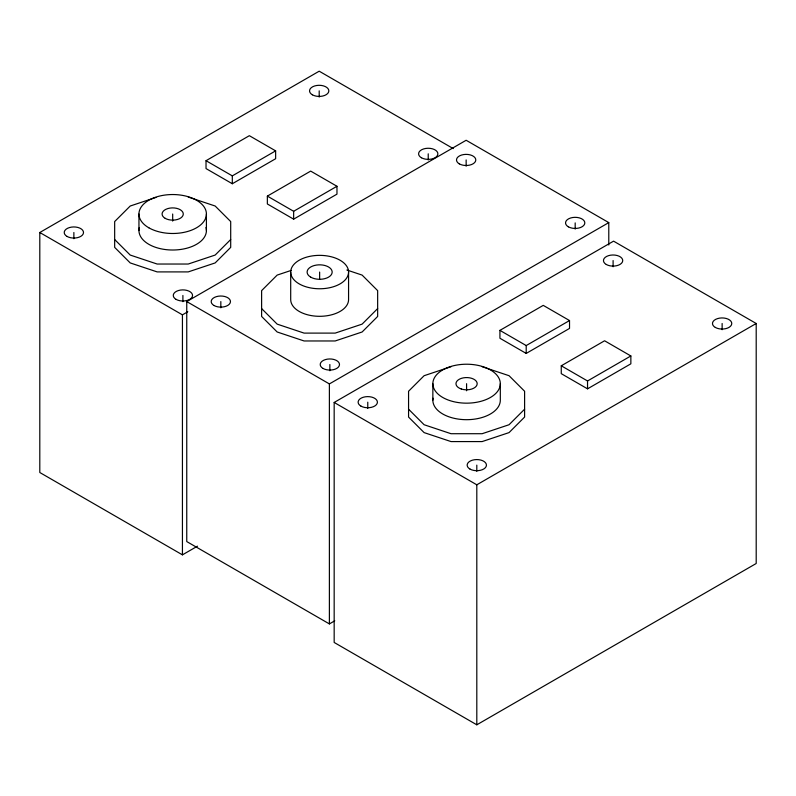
<?xml version="1.0" encoding="UTF-8"?>
<svg xmlns="http://www.w3.org/2000/svg" width="796" height="796" viewBox="0 0 796 796"><rect width="100%" height="100%" fill="white"/><g stroke="black" fill="none" stroke-linecap="round" stroke-linejoin="round"><path stroke-width="1.19" d="M453.242 148.593L319.196 71.192L39.8 232.502L39.8 472.506L182.433 554.852L197.478 546.165M73.869 238.72L73.869 232.502M138.952 230.541L138.952 214.015M172.682 221.099L172.682 214.015M182.433 554.852L182.433 314.848L187.806 311.743M182.901 301.674L182.901 295.455M206.025 160.702L206.025 168.573L232.313 183.747L275.635 158.732L275.635 150.862L249.347 135.688L206.025 160.702L232.313 175.876L275.635 150.862M206.413 230.541L206.413 214.015M232.313 183.747L232.313 175.876M267.356 196.114L267.356 203.975L293.644 219.159L336.967 194.144L336.967 186.274L310.679 171.1L267.356 196.114L293.644 211.288L336.967 186.274M293.644 219.159L293.644 211.288M319.196 97.082L319.196 90.863M428.228 160.036L428.228 153.817M230.701 239.516L215.159 255.058L188.224 264.033L157.14 264.033L130.216 255.058L114.664 239.516M377.652 308.579L362.11 324.131L335.186 333.106L304.092 333.106L277.167 324.131L261.615 308.579M524.604 409.194L509.052 424.736L482.127 433.711L451.034 433.711L424.109 424.736L408.567 409.194M334.758 620.81L329.385 623.915L186.752 541.569L186.752 301.575L466.148 140.265L608.781 222.611L608.781 244.999M186.752 301.575L329.385 383.921L608.781 222.611M334.171 402.458L613.567 241.148L756.2 323.494L756.2 563.498L476.804 724.808L334.171 642.462L334.171 402.458L476.804 484.804L756.2 323.494M499.928 330.38L543.25 305.375L569.528 320.549L569.528 328.42L526.206 353.424L499.928 338.25L499.928 330.38L526.206 345.564L569.528 320.549M561.26 365.792L604.582 340.778L630.86 355.961L630.86 363.822L587.538 388.836L561.26 373.662L561.26 365.792L587.538 380.966L630.86 355.961M155.966 197.428L130.216 206.015L114.664 221.557L114.664 247.377L130.216 262.929L157.14 271.904L188.224 271.904L215.159 262.929L230.701 247.377L230.701 221.557L215.159 206.015L188.224 197.04M291.217 270.401L277.167 275.088L261.615 290.63L261.615 316.45L277.167 331.992L304.092 340.967L335.186 340.967L362.11 331.992L377.652 316.45L377.652 290.63L362.11 275.088L346.887 270.013M451.034 366.717L424.109 375.702L408.567 391.244L408.567 417.064L424.109 432.606L451.034 441.581L482.127 441.581L509.052 432.606L524.604 417.064L524.604 391.244L509.052 375.702L482.127 366.717M39.8 232.502L182.433 314.848M722.131 323.494L722.131 329.713M613.099 260.551L613.099 266.769M587.538 380.966L587.538 388.836M575.18 222.89L575.18 229.109M526.206 345.564L526.206 353.424M500.316 383.692A33.73 19.472 0 0 1 449.72 400.557A33.73 19.472 0 0 1 449.72 366.827A33.73 19.472 0 0 1 500.316 383.692L500.316 400.219A33.73 19.472 0 0 1 464.824 419.661A33.73 19.472 0 0 1 433.034 398.189M476.804 465.133L476.804 471.351M476.804 484.804L476.804 724.808M466.585 383.692L466.585 390.776M466.148 159.936L466.148 166.155M432.855 383.692L432.855 400.219M367.772 402.189L367.772 408.408M348.568 272.063A28.935 16.706 0 0 1 305.166 286.53A28.935 16.706 0 0 1 305.166 257.596A28.935 16.706 0 0 1 348.568 272.063L348.568 299.604A28.935 16.706 0 0 1 319.634 316.31A28.935 16.706 0 0 1 290.699 299.604L290.699 272.063M329.862 364.518L329.862 370.737M329.385 383.921L329.385 623.915M319.634 272.063L319.634 279.247M220.83 301.575L220.83 307.793M205.995 227.487A33.73 19.472 0 0 1 172.682 250.014A33.73 19.472 0 0 1 139.37 227.487M312.38 94.804A9.642 5.562 0 0 0 328.499 92.306A9.642 5.562 0 0 0 316.699 85.49A9.642 5.562 0 0 0 312.38 94.804M421.412 157.747A9.642 5.562 0 0 0 437.541 155.26A9.642 5.562 0 0 0 425.731 148.444A9.642 5.562 0 0 0 421.412 157.747M67.063 236.442A9.642 5.562 0 0 0 83.182 233.944A9.642 5.562 0 0 0 71.381 227.129A9.642 5.562 0 0 0 67.063 236.442M176.095 299.386A9.642 5.562 0 0 0 192.214 296.898A9.642 5.562 0 0 0 180.413 290.082A9.642 5.562 0 0 0 176.095 299.386M165.19 218.343A10.597 6.119 0 0 0 182.921 215.597A10.597 6.119 0 0 0 169.936 208.104A10.597 6.119 0 0 0 165.19 218.343M148.832 227.785A33.73 19.472 0 0 0 205.269 219.049A33.73 19.472 0 0 0 163.956 195.199A33.73 19.472 0 0 0 148.832 227.785M715.315 327.435A9.642 5.562 0 0 0 731.434 324.937A9.642 5.562 0 0 0 719.634 318.121A9.642 5.562 0 0 0 715.315 327.435M606.283 264.481A9.642 5.562 0 0 0 622.402 261.993A9.642 5.562 0 0 0 610.602 255.178A9.642 5.562 0 0 0 606.283 264.481M469.988 469.073A9.642 5.562 0 0 0 486.117 466.575A9.642 5.562 0 0 0 474.307 459.76A9.642 5.562 0 0 0 469.988 469.073M360.956 406.119A9.642 5.562 0 0 0 377.085 403.622A9.642 5.562 0 0 0 365.274 396.806A9.642 5.562 0 0 0 360.956 406.119M461.282 388.995A10.597 6.119 0 0 0 477.182 383.692A10.597 6.119 0 0 0 461.282 378.389A10.597 6.119 0 0 0 461.282 388.995M459.332 163.876A9.642 5.562 0 0 0 475.461 161.379A9.642 5.562 0 0 0 463.65 154.563A9.642 5.562 0 0 0 459.332 163.876M214.015 305.505A9.642 5.562 0 0 0 230.134 303.017A9.642 5.562 0 0 0 218.333 296.202A9.642 5.562 0 0 0 214.015 305.505M323.047 368.458A9.642 5.562 0 0 0 339.166 365.961A9.642 5.562 0 0 0 327.365 359.145A9.642 5.562 0 0 0 323.047 368.458M568.364 226.82A9.642 5.562 0 0 0 584.493 224.323A9.642 5.562 0 0 0 572.682 217.517A9.642 5.562 0 0 0 568.364 226.82M310.778 277.177A12.527 7.234 0 0 0 331.743 273.933A12.527 7.234 0 0 0 316.39 265.078A12.527 7.234 0 0 0 310.778 277.177"/></g></svg>
